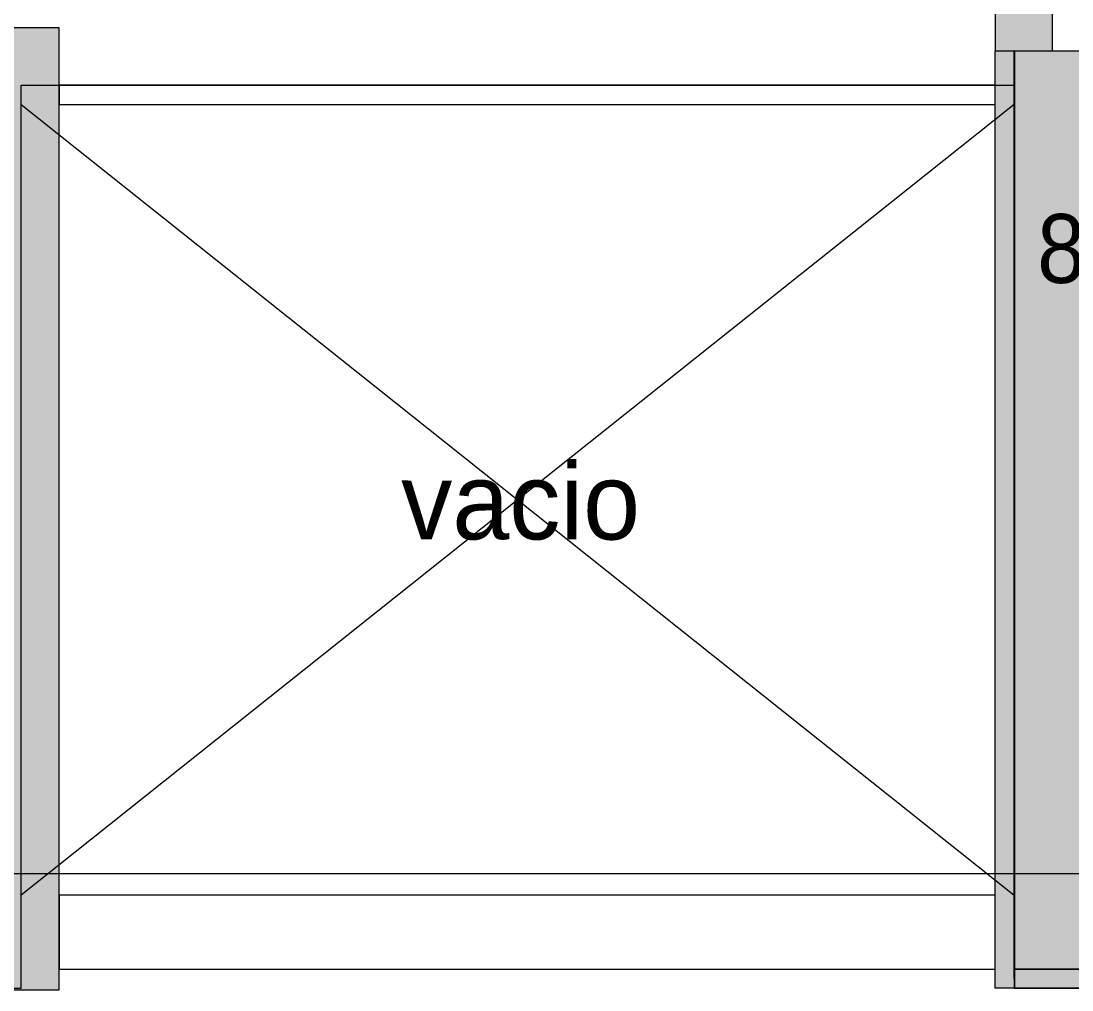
# Model space of a CAD drawing. Header units: metres. Extents: x 31.9 to 125.9, y -29 to 44.
# Drawn here: x 68.653 to 71.4, y -20.253 to -17.721 of the extents above; entities that cross this region are included whole.
import ezdxf

# ---------------------------------------------------------------- set-up
doc = ezdxf.new("R2010")
doc.units = ezdxf.units.M
doc.layers.add('ARQ', color=8, linetype='Continuous', lineweight=0)
doc.layers.add('M-HVAC-DUCT-IDEN', color=7, linetype='Continuous', lineweight=9)
doc.styles.add('SansSerif', font='SANSS__.TTF', dxfattribs={"width": 0.9, "height": 0.1799999999999998})

# ---------------------------------------------------------------- blocks, each defined once
blk = doc.blocks.new('Estructura cubierta')
at = {"layer": 'ARQ'}
h = blk.add_hatch(color=256, dxfattribs=at)
h.paths.add_polyline_path([(1971.250369642019, -5904.924076078108), (1971.250369641373, -5903.424076081369), (1970.750369640326, -5903.424076081584), (1970.750369640971, -5904.924076078324)])
h.paths.add_polyline_path([(1977.352793372846, -5903.42383677709), (1978.852793369586, -5903.423836777736), (1978.852793369371, -5903.923836778784), (1977.352793372631, -5903.923836778138)])
h.paths.add_polyline_path([(1962.750369687844, -5904.924076074174), (1962.750369687198, -5903.424076077436), (1962.25036968615, -5903.42407607765), (1962.250369686796, -5904.924076074391)])
h.paths.add_polyline_path([(1978.248002289701, -5911.948834048708), (1978.247996607098, -5909.548834110516), (1978.747996608146, -5909.548834110731), (1978.748002290748, -5911.948834048923)])
h.paths.add_polyline_path([(1970.75036967931, -5909.548834110963), (1970.75036968014, -5911.948834048923), (1971.250369680024, -5911.94883405057), (1971.250369679076, -5909.548834110283)])
h.paths.add_polyline_path([(1962.250369689387, -5909.548834110965), (1962.250369690218, -5911.948834048923), (1962.750369690101, -5911.948834050571), (1962.750369689154, -5909.548834110284)])
h.paths.add_polyline_path([(1978.748002271606, -5859.123954560373), (1978.248002272304, -5859.123954558991), (1978.248002272253, -5857.623954558409), (1978.748002270857, -5857.623954559325)])
h.paths.add_polyline_path([(1971.250369663152, -5859.123954557263), (1970.75036966385, -5859.123954555884), (1970.7503696638, -5857.623954555302), (1971.250369662403, -5857.623954556215)])
blk.add_line((1952.730821652453, -5911.698834052313), (1984.533174937007, -5911.698834045544), dxfattribs=at)
blk.add_lwpolyline([(1978.248002289701, -5911.948834048708), (1978.247996607098, -5909.548834110516), (1978.747996608146, -5909.548834110731), (1978.748002290748, -5911.948834048923)], close=True, dxfattribs=at)
blk = doc.blocks.new('PISO 9')
at = {"layer": 'ARQ', "ltscale": 0.01}
h = blk.add_hatch(color=256, dxfattribs=at)
h.dxf.hatch_style = 1
h.paths.add_polyline_path([(347.2881534911726, -2856.368976286525), (347.1381282519897, -2856.368976286525), (347.1380596693377, -2855.04395543377), (347.2880849085207, -2855.04395543377)])
h.paths.add_polyline_path([(347.1380596693361, -2855.356068006049), (347.1380596693361, -2855.206042766867), (346.5043883250069, -2855.206042766867), (346.5043883250069, -2855.356068006049)])
h.paths.add_polyline_path([(345.0504285109469, -2855.356395138925), (345.0504285109469, -2855.206369899743), (345.7043883240817, -2855.206042766867), (345.7043883240817, -2855.356068006049)])
h.paths.add_polyline_path([(343.6865620682313, -2855.356131639021), (343.6865620682313, -2855.206106399838), (344.2504285109314, -2855.205779266983), (344.2504285109314, -2855.355804506165)])
h.paths.add_polyline_path([(342.5366390291479, -2856.368917034884), (342.3866137899649, -2856.368917034884), (342.3865656373453, -2855.356096361853), (342.5365908765282, -2855.356096361853)])
h.paths.add_polyline_path([(342.3866137899649, -2856.368917034884), (347.2881534911726, -2856.368976286525), (347.2881534958137, -2856.518980487977), (342.3866137946061, -2856.518921236453)])
h.paths.add_polyline_path([(343.9897889866434, -2856.368776419806), (343.8397637474604, -2856.368776419806), (343.8397155948408, -2855.355955746774), (343.9897408340237, -2855.355955746774)])
h.paths.add_polyline_path([(345.638971238908, -2856.368876353165), (345.488945999725, -2856.368876353165), (345.488893880929, -2855.356094767445), (345.638919120112, -2855.356094767445)])
h.paths.add_polyline_path([(347.2694238553825, -2854.141584937934), (347.2694357204375, -2854.004946134206), (347.1193866185715, -2854.004946134206), (347.1193747535174, -2854.141584937934)])
h.paths.add_polyline_path([(348.9889858035563, -2853.854941184013), (345.3374779915384, -2853.854992214971), (345.3374779868973, -2854.004996416424), (348.9889857989151, -2854.004945385582)])
h.paths.add_polyline_path([(345.3374788632063, -2853.854954090471), (345.3376849808481, -2850.131202351466), (345.4876891823003, -2850.131202346825), (345.487483064775, -2853.85495408583)])
h.paths.add_polyline_path([(342.388724546302, -2852.905897443935), (344.4366091566806, -2852.905911757984), (344.4366091613217, -2853.055915959436), (343.4866091566805, -2853.055911757983), (343.4866091566805, -2853.855911757983), (343.3366091566807, -2853.854955999975), (343.3366091566807, -2853.055906696108), (342.3887245509432, -2853.055901645504)])
h.paths.add_polyline_path([(350.2092175685893, -2851.005084902324), (345.4877255104627, -2851.0049918155), (345.4877255058216, -2851.154996016952), (350.2092175639482, -2851.155089103892)])
h.paths.add_polyline_path([(346.7972852436812, -2851.00500749943), (346.7976483700265, -2849.973898942979), (346.9476525714788, -2849.973898938339), (346.9472894452499, -2851.005007494789)])
h.paths.add_polyline_path([(343.2361288327863, -2850.131022797045), (343.2361288327863, -2849.981022799599), (345.4878149547039, -2849.981205766068), (345.4878149547039, -2850.131205763514)])
h.paths.add_polyline_path([(350.0592175331801, -2851.005046306395), (350.0595799549451, -2844.480755684063), (350.2095841563973, -2844.480755679423), (350.2092217347488, -2851.005046301754)])
h.paths.add_polyline_path([(351.4125508645509, -2851.005065633899), (353.9873366063468, -2851.005004550259), (353.987336610988, -2851.155008751712), (351.412550869192, -2851.155069835468)])
h.paths.add_polyline_path([(351.4925990966792, -2851.155068155032), (351.4927123966879, -2853.954889164785), (351.6427614985539, -2853.954889164785), (351.6426480854066, -2851.155067839656)])
h.paths.add_polyline_path([(352.54512944262, -2853.804824939639), (353.588313391926, -2853.80480879836), (353.588313391926, -2853.954857900226), (352.54512944262, -2853.954874041504)])
h.paths.add_polyline_path([(351.6426811714334, -2855.113910609376), (353.5883226805527, -2855.113886778528), (353.5883226805527, -2855.263935880394), (351.6426811714334, -2855.263959711241)])
h.paths.add_polyline_path([(351.4926317325162, -2856.362296399158), (351.4929130692631, -2855.113910606041), (351.6429621711291, -2855.113910606041), (351.6426808343822, -2856.362296399158)])
h.paths.add_polyline_path([(353.5883168676896, -2856.368967624149), (353.5883556154479, -2857.264661579508), (353.4383065135819, -2857.264661579508), (353.4382677658236, -2856.368967624149)])
h.paths.add_polyline_path([(353.5883315048141, -2856.368967624264), (354.0353387694822, -2856.368960826278), (354.0353387694822, -2856.519009928144), (353.5883315048141, -2856.519016726129)])
h.paths.add_polyline_path([(354.1853878713036, -2856.368960826278), (354.1854128560719, -2857.568960826277), (354.0353637542059, -2857.568960826277), (354.0353387694377, -2856.368960826278)])
h.paths.add_polyline_path([(351.6427995925292, -2857.264666894305), (354.0353387694822, -2857.264660096313), (354.0353387694822, -2857.414709198179), (351.6427995925292, -2857.41471599617)])
h.paths.add_polyline_path([(351.4926317325176, -2857.264666894121), (351.4929101748892, -2858.461036820181), (351.6429592767552, -2858.461036820181), (351.6426808343836, -2857.264666894121)])
h.paths.add_polyline_path([(351.0294006386798, -2858.461107698912), (351.6426839326948, -2858.461026982124), (351.6426839326948, -2858.61107608399), (351.0294006386798, -2858.611156800777)])
h.paths.add_polyline_path([(349.832782494733, -2856.368995631992), (349.8342056235117, -2859.980562953583), (349.9842547253777, -2859.980562953583), (349.982831596599, -2856.368995631992)])
h.paths.add_polyline_path([(350.1270301428617, -2858.461139229078), (349.98365599572, -2858.461127398354), (349.98365599572, -2858.61117650022), (350.1270301428617, -2858.611188330943)])
h.paths.add_polyline_path([(352.2337223853954, -2858.461107698914), (354.0353464456027, -2858.461026982122), (354.0353464456027, -2858.611076083988), (352.2337223853954, -2858.611156800779)])
h.paths.add_polyline_path([(353.6194685378462, -2860.7769417958), (353.6194930768113, -2862.280607882768), (353.4694439749453, -2862.280607882768), (353.4694194359802, -2860.7769417958)])
h.paths.add_polyline_path([(353.6194715538054, -2860.77693100904), (354.035349948716, -2860.77689073295), (354.035349948716, -2860.926939834816), (353.6194715538054, -2860.926980110905)])
h.paths.add_polyline_path([(354.1853955418451, -2860.776899953183), (354.1854200808102, -2862.280566040151), (354.0353709789442, -2862.280566040151), (354.0353464399791, -2860.776899953183)])
h.paths.add_polyline_path([(350.384194758097, -2862.280588873095), (354.1853955403637, -2862.280566040151), (354.1853955403637, -2862.430615142018), (350.384194758097, -2862.430637974962)])
h.paths.add_polyline_path([(349.8842593534157, -2862.430615865844), (349.8841947568858, -2862.380562136068), (350.3841624598501, -2862.38056213594), (350.38422705638, -2862.430615865715)])
h.paths.add_polyline_path([(349.8842593534157, -2862.430615865844), (349.8342056236399, -2862.430680462374), (349.8342056235117, -2859.980594837415), (349.8842593532875, -2859.980530240885)])
h = blk.add_hatch(color=256, dxfattribs=at)
h.dxf.hatch_style = 1
h.paths.add_polyline_path([(340.7619949586428, -2859.920520184995), (340.7619949586428, -2860.070524724243), (340.1955374785273, -2860.070524723945), (340.1955375160589, -2862.435182168386), (340.0454909214725, -2862.435182167988), (340.0454908839408, -2859.920520185247)])
h.paths.add_polyline_path([(343.3143842359016, -2859.920520186054), (343.3143842359016, -2860.070524718216), (342.8865621068339, -2860.070524718216), (342.8865621052548, -2859.980562135912), (342.3865621054877, -2859.980562136592), (342.3865621070624, -2860.070524721014), (341.9619949586429, -2860.070524723048), (341.9619949586429, -2859.920520186054)])
h.paths.add_polyline_path([(345.5135419087342, -2859.920557914773), (345.5135419087342, -2860.070562451633), (344.5143842359046, -2860.070562453403), (344.5143842359046, -2859.920557915868)])
h.paths.add_polyline_path([(346.713541908734, -2859.920557913772), (346.713541908734, -2860.070562453472), (347.2381090960753, -2860.070562452672), (347.2381091071852, -2862.435182176023), (347.3881557017717, -2862.435182165726), (347.3881556906617, -2859.920557904075)])
h.paths.add_polyline_path([(344.938931607318, -2862.282483496777), (345.0889782017589, -2862.282483497177), (345.088971238908, -2860.07056245434), (344.9389712414459, -2860.070562450678), (344.9389712414952, -2860.068550720262), (344.938931607318, -2862.282483496777), (344.9388850109212, -2862.282483496944)])
h.paths.add_polyline_path([(340.1955375148452, -2862.43518216822), (347.2381091068264, -2862.435182170813), (347.2381091068264, -2862.282483497611), (340.1955375148452, -2862.282483495018)])
at = {"layer": 'ARQ'}
for p, q in [((347.288155691351, -2860.120562453), (349.8841947570584, -2862.187675433252)), ((349.8841947370975, -2860.120562394816), (347.2881556962168, -2862.187675436204))]:
    blk.add_line(p, q, dxfattribs=at)
blk.add_lwpolyline([(337.4462927184545, -2807.97464067244), (322.5930020800577, -2807.974641675312), (322.5931433847936, -2862.430619119398), (337.446291452241, -2862.430619210568), (337.4462924995787, -2860.070560971756), (340.0456331044561, -2860.070562667718), (340.0456321077882, -2862.430619106307), (347.2882973967885, -2862.430503781631), (347.2882973863407, -2860.07056175848), (349.8843364406966, -2860.070561729642), (349.8843364650411, -2862.430561455047), (354.18553723984, -2862.430614449785), (354.1855372396367, -2861.670225490353), (354.1896885854612, -2861.670220612438), (354.1871267915767, -2807.980559280277), (340.0454888488327, -2807.980559379007), (340.0454929941122, -2809.651512081633), (337.4462924995787, -2809.651518609007), (337.4462927184545, -2807.97464067244)], dxfattribs=at)
for points in [[(349.832782494733, -2856.368995631992), (349.8342056235117, -2859.980562953583), (349.9842547253777, -2859.980562953583), (349.982831596599, -2856.368995631992)], [(346.713541908734, -2859.920557913772), (346.713541908734, -2860.070562453472), (347.2381090960753, -2860.070562453114), (347.2381091071852, -2862.435182176465), (347.3881557017717, -2862.435182166168), (347.3881556906617, -2859.920557904517)], [(349.8842593534157, -2862.430615865844), (349.8342056236399, -2862.430680462374), (349.8342056235117, -2859.980594837415), (349.8842593532875, -2859.980530240885)], [(349.8342056238787, -2860.120562394819), (349.8342056231565, -2860.070562393608), (347.3881556915396, -2860.070562453676), (347.3881556913304, -2860.120562452558)], [(349.8342056236024, -2862.380562136049), (349.8342056236024, -2862.187675433265), (347.3881557011043, -2862.187675435762), (347.3881557011043, -2862.380562138545)], [(349.8842593534157, -2862.430615865844), (349.8841947568858, -2862.380562136068), (350.3841624598501, -2862.38056213594), (350.38422705638, -2862.430615865715)]]:
    blk.add_lwpolyline(points, close=True, dxfattribs=at)
blk.add_blockref('Estructura cubierta', (-1628.363807573822, 3049.568271571355), dxfattribs=at)
blk.add_text('vacio', height=0.2, rotation=359.9331414428377, dxfattribs=at).set_placement((348.2815805898495, -2861.257050979862))

msp = doc.modelspace()

# ---------------------------------------------------------------- block references
at = {"layer": 'ARQ', "linetype": 'Continuous'}
msp.add_blockref('PISO 9', (-278.6348317716115, 2842.181911951618), dxfattribs=at)

# ---------------------------------------------------------------- texts
at = {"layer": 'M-HVAC-DUCT-IDEN', "insert": (71.30908134300887, -18.22513832635594), "char_height": 0.1799999999999998, "width": 0.6277213124999994, "attachment_point": 1, "style": 'SansSerif'}
msp.add_mtext('8"x5"', dxfattribs=at)

doc.saveas('drawing.dxf')
